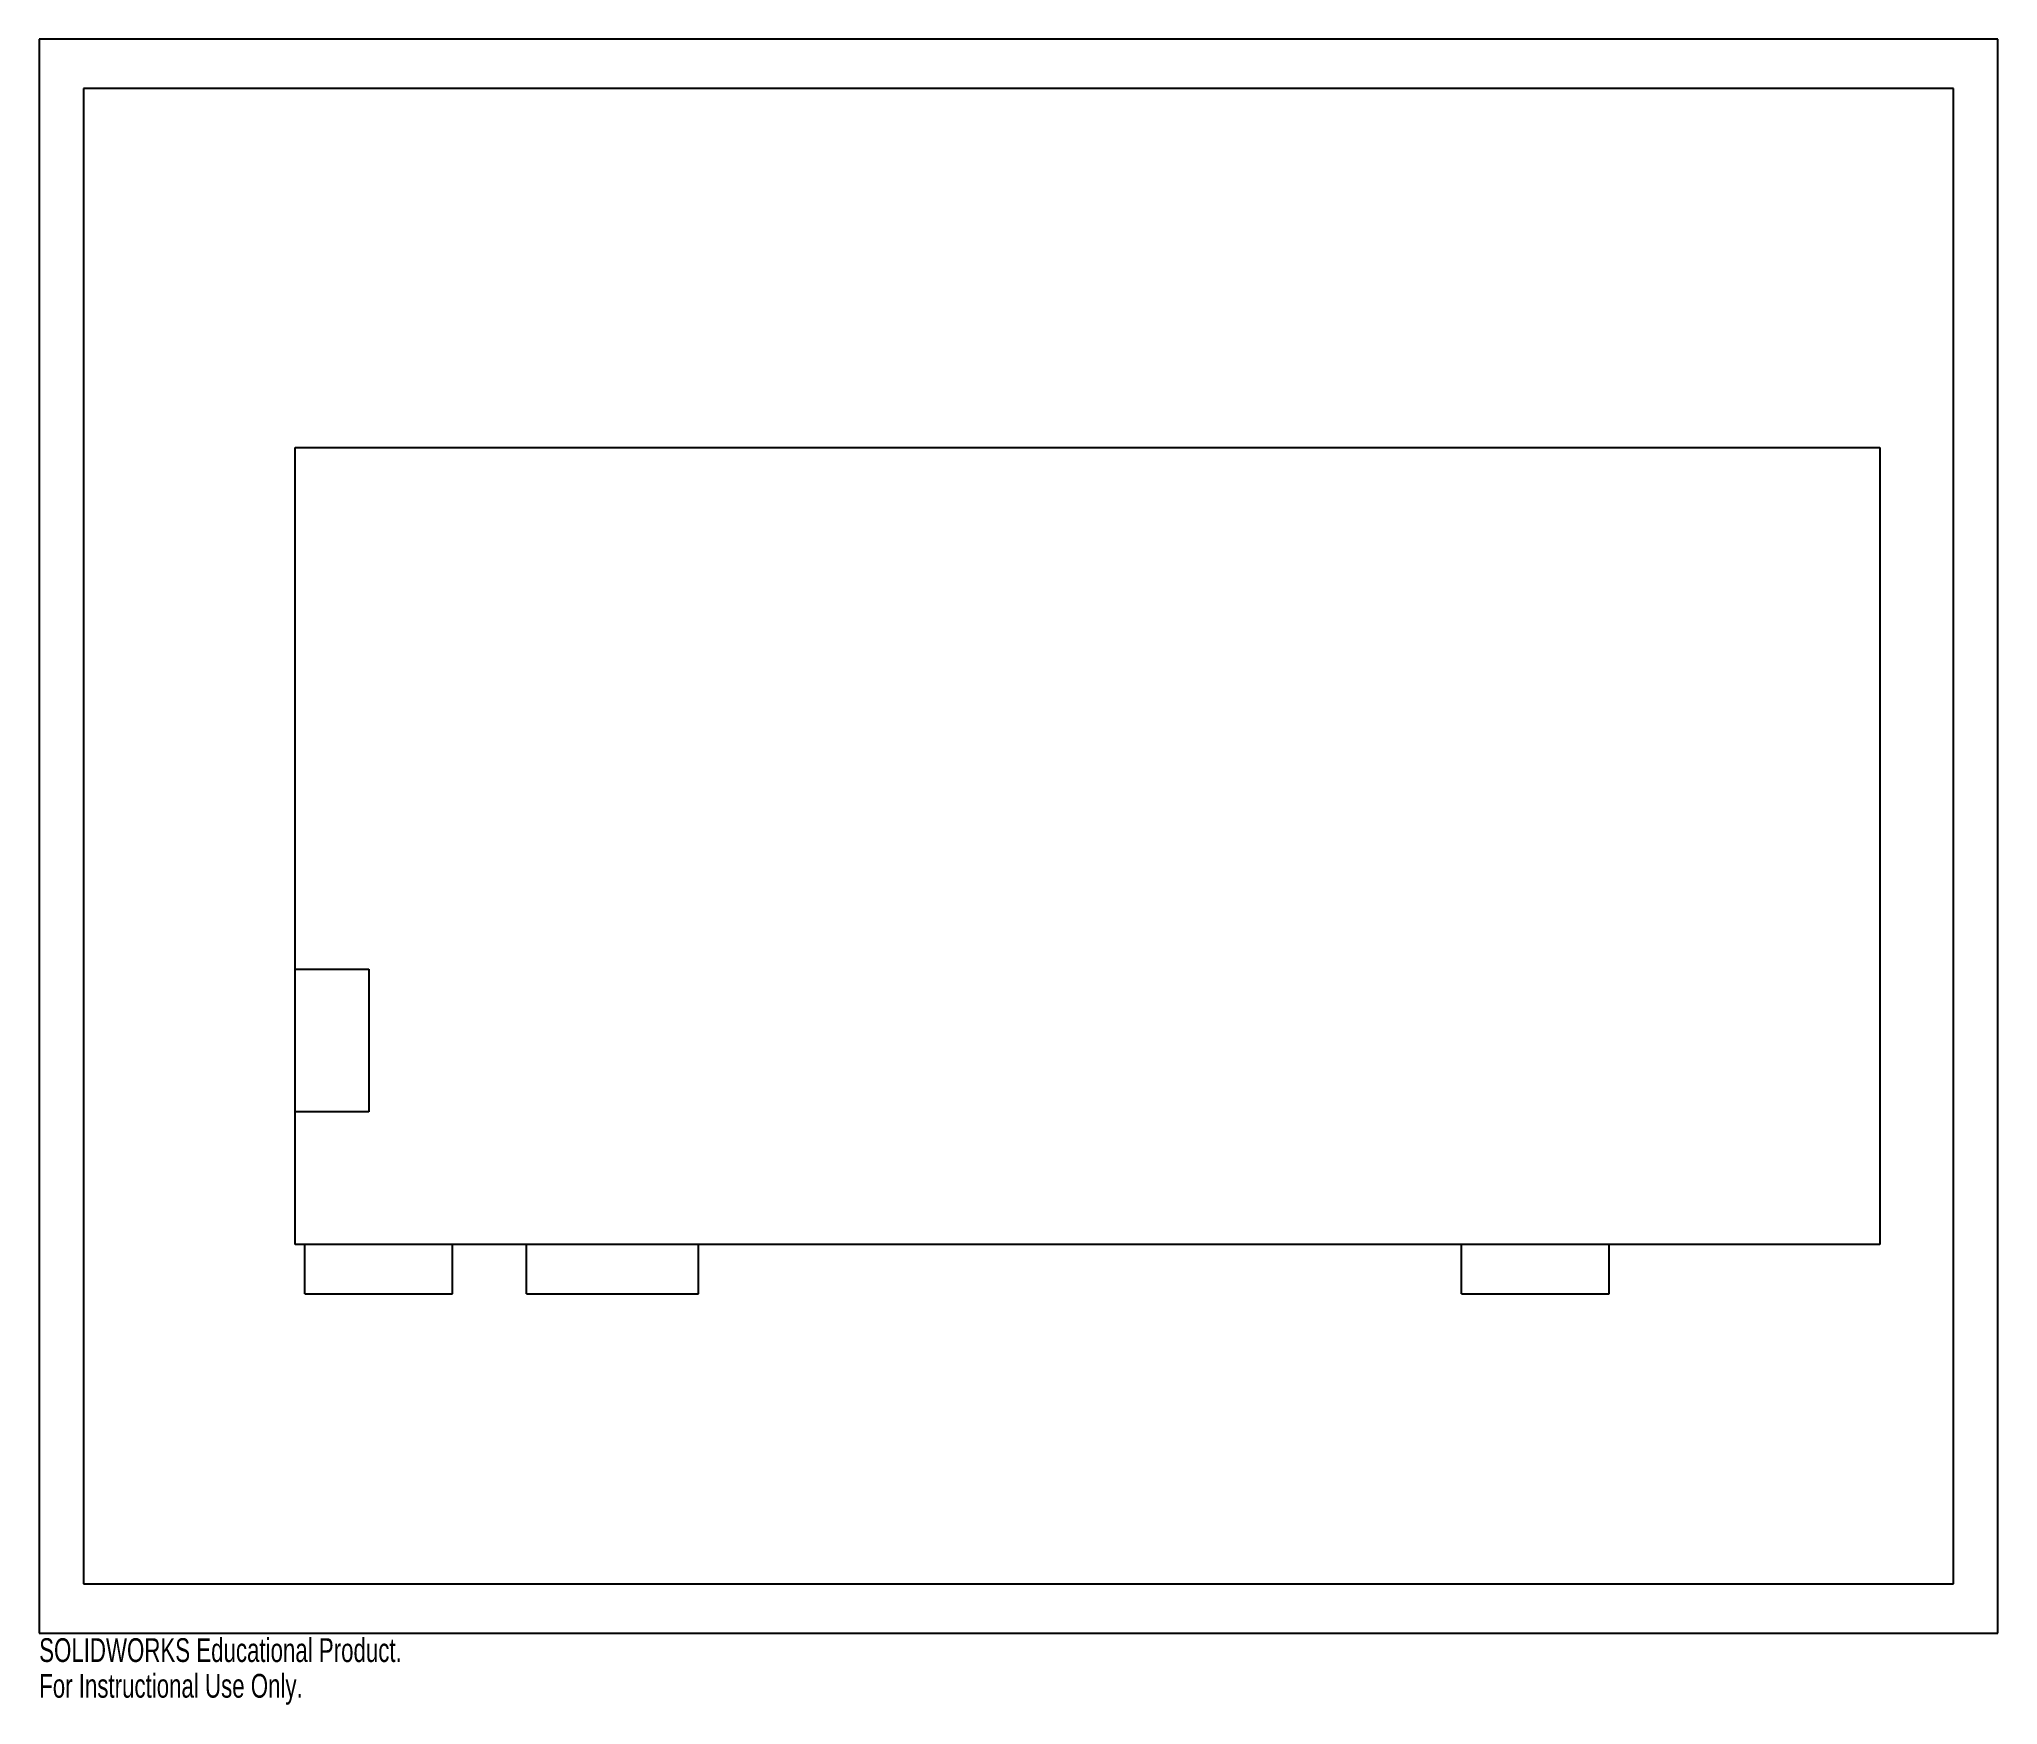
# Model space of a CAD drawing. Header units: millimetres. Extents: x 0 to 398, y -15 to 324.
import ezdxf

# ---------------------------------------------------------------- set-up
doc = ezdxf.new("R2010")
doc.units = ezdxf.units.MM
doc.styles.add('SLDTEXTSTYLE0', font='TXT', dxfattribs={"width": 0.7})

msp = doc.modelspace()

# ---------------------------------------------------------------- linework, layer by layer
at = {"color": 7, "linetype": 'Continuous', "lineweight": 25}
for p, q in [((0, 324), (0, 0)), ((398, 324), (0, 324)), ((398, 0), (398, 324)), ((9, 314), (9, 10)), ((389, 314), (9, 314)), ((389, 10), (389, 314)), ((52, 241), (374, 241)), ((52, 79), (52, 241)), ((374, 241), (374, 79)), ((52, 135), (67, 135)), ((67, 135), (67, 106)), ((67, 106), (52, 106)), ((374, 79), (52, 79)), ((54, 69), (54, 79)), ((84, 69), (84, 79)), ((99, 69), (99, 79)), ((134, 69), (134, 79)), ((289, 69), (289, 79)), ((319, 69), (319, 79)), ((54, 69), (84, 69)), ((99, 69), (134, 69)), ((289, 69), (319, 69)), ((9, 10), (389, 10)), ((0, 0), (398, 0))]:
    msp.add_line(p, q, dxfattribs=at)

# ---------------------------------------------------------------- texts
at = {"color": 7, "linetype": 'Continuous', "char_height": 4.8336, "attachment_point": 1, "style": 'SLDTEXTSTYLE0'}
for s, insert in [('SOLIDWORKS Educational Product.', (0, -1.02)), ('For Instructional Use Only.', (0, -8.27))]:
    msp.add_mtext(s, dxfattribs=dict(at, insert=insert))

doc.saveas('drawing.dxf')
